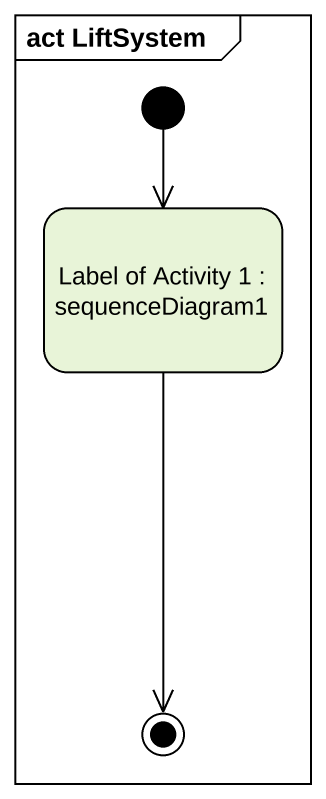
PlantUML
@startuml
mainframe act LiftSystem
hide empty description
state "Label of Activity 1 : sequenceDiagram1" as Label_of_Activity_1
[*] --> Label_of_Activity_1
Label_of_Activity_1 --> [*]
@enduml
